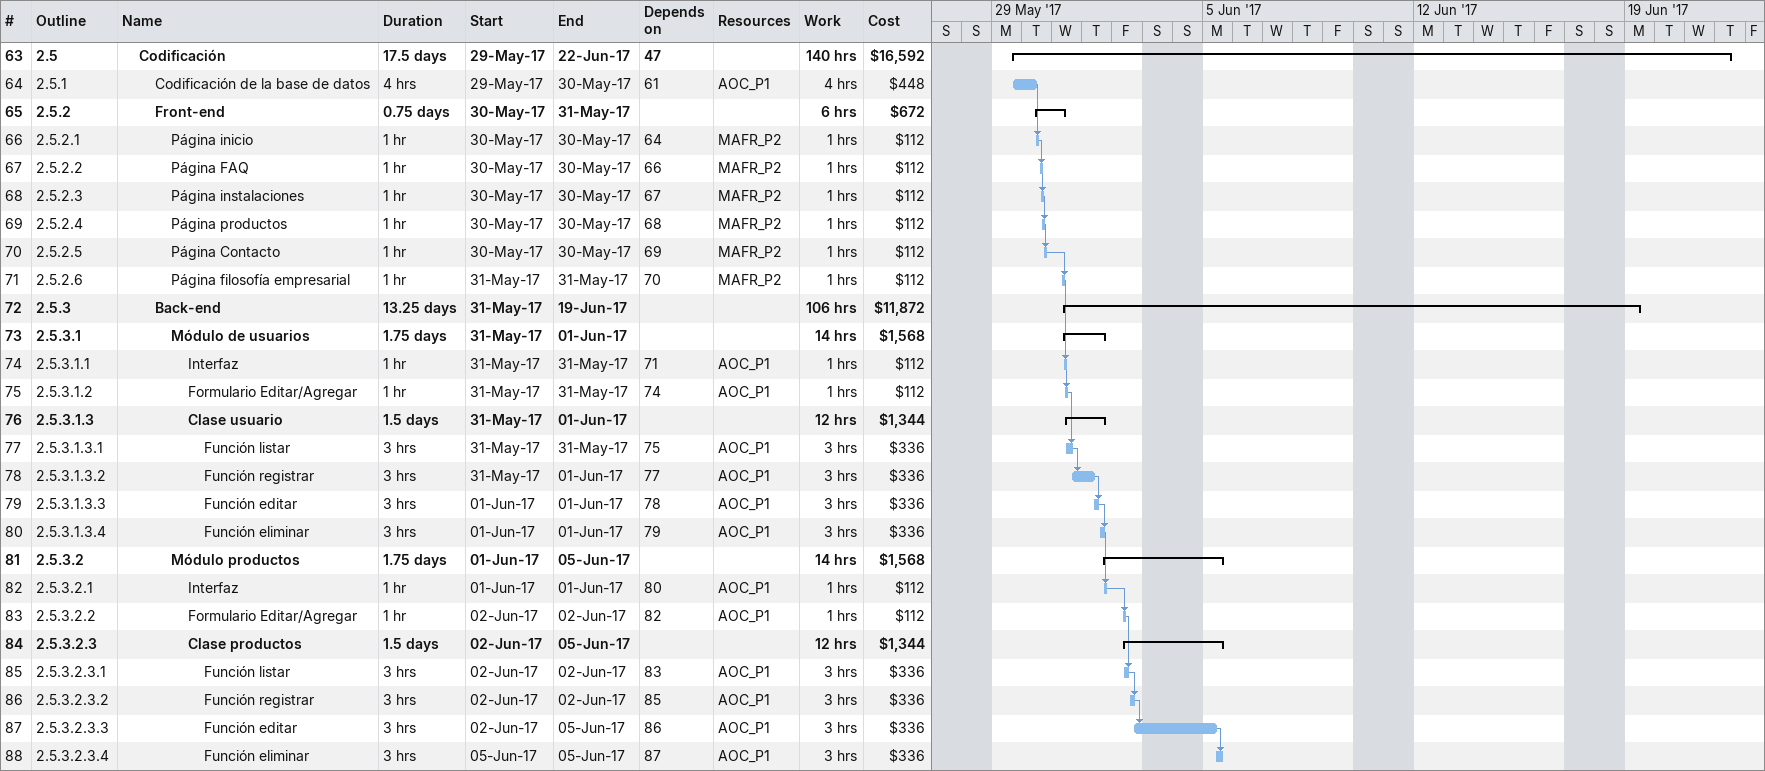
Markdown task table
| ID | WBS | Task | Duration | Start | Finish | Predecessors | Resources | Work (h) | Cost ($) |
|---|---|---|---|---|---|---|---|---|---|
| 63 | 2.5 | **Codificación** | 17.5d | 2017-05-29 | 2017-06-22 | 47 |  | 140 | 16592 |
| 64 | 2.5.1 | Codificación de la base de datos | 4h | 2017-05-29 | 2017-05-30 | 61 | AOC_P1 | 4 | 448 |
| 65 | 2.5.2 | **Front-end** | 0.75d | 2017-05-30 | 2017-05-31 |  |  | 6 | 672 |
| 66 | 2.5.2.1 | Página inicio | 1h | 2017-05-30 | 2017-05-30 | 64 | MAFR_P2 | 1 | 112 |
| 67 | 2.5.2.2 | Página FAQ | 1h | 2017-05-30 | 2017-05-30 | 66 | MAFR_P2 | 1 | 112 |
| 68 | 2.5.2.3 | Página instalaciones | 1h | 2017-05-30 | 2017-05-30 | 67 | MAFR_P2 | 1 | 112 |
| 69 | 2.5.2.4 | Página productos | 1h | 2017-05-30 | 2017-05-30 | 68 | MAFR_P2 | 1 | 112 |
| 70 | 2.5.2.5 | Página Contacto | 1h | 2017-05-30 | 2017-05-30 | 69 | MAFR_P2 | 1 | 112 |
| 71 | 2.5.2.6 | Página filosofía empresarial | 1h | 2017-05-31 | 2017-05-31 | 70 | MAFR_P2 | 1 | 112 |
| 72 | 2.5.3 | **Back-end** | 13.25d | 2017-05-31 | 2017-06-19 |  |  | 106 | 11872 |
| 73 | 2.5.3.1 | **Módulo de usuarios** | 1.75d | 2017-05-31 | 2017-06-01 |  |  | 14 | 1568 |
| 74 | 2.5.3.1.1 | Interfaz | 1h | 2017-05-31 | 2017-05-31 | 71 | AOC_P1 | 1 | 112 |
| 75 | 2.5.3.1.2 | Formulario Editar/Agregar | 1h | 2017-05-31 | 2017-05-31 | 74 | AOC_P1 | 1 | 112 |
| 76 | 2.5.3.1.3 | **Clase usuario** | 1.5d | 2017-05-31 | 2017-06-01 |  |  | 12 | 1344 |
| 77 | 2.5.3.1.3.1 | Función listar | 3h | 2017-05-31 | 2017-05-31 | 75 | AOC_P1 | 3 | 336 |
| 78 | 2.5.3.1.3.2 | Función registrar | 3h | 2017-05-31 | 2017-06-01 | 77 | AOC_P1 | 3 | 336 |
| 79 | 2.5.3.1.3.3 | Función editar | 3h | 2017-06-01 | 2017-06-01 | 78 | AOC_P1 | 3 | 336 |
| 80 | 2.5.3.1.3.4 | Función eliminar | 3h | 2017-06-01 | 2017-06-01 | 79 | AOC_P1 | 3 | 336 |
| 81 | 2.5.3.2 | **Módulo productos** | 1.75d | 2017-06-01 | 2017-06-05 |  |  | 14 | 1568 |
| 82 | 2.5.3.2.1 | Interfaz | 1h | 2017-06-01 | 2017-06-01 | 80 | AOC_P1 | 1 | 112 |
| 83 | 2.5.3.2.2 | Formulario Editar/Agregar | 1h | 2017-06-02 | 2017-06-02 | 82 | AOC_P1 | 1 | 112 |
| 84 | 2.5.3.2.3 | **Clase productos** | 1.5d | 2017-06-02 | 2017-06-05 |  |  | 12 | 1344 |
| 85 | 2.5.3.2.3.1 | Función listar | 3h | 2017-06-02 | 2017-06-02 | 83 | AOC_P1 | 3 | 336 |
| 86 | 2.5.3.2.3.2 | Función registrar | 3h | 2017-06-02 | 2017-06-02 | 85 | AOC_P1 | 3 | 336 |
| 87 | 2.5.3.2.3.3 | Función editar | 3h | 2017-06-02 | 2017-06-05 | 86 | AOC_P1 | 3 | 336 |
| 88 | 2.5.3.2.3.4 | Función eliminar | 3h | 2017-06-05 | 2017-06-05 | 87 | AOC_P1 | 3 | 336 |
